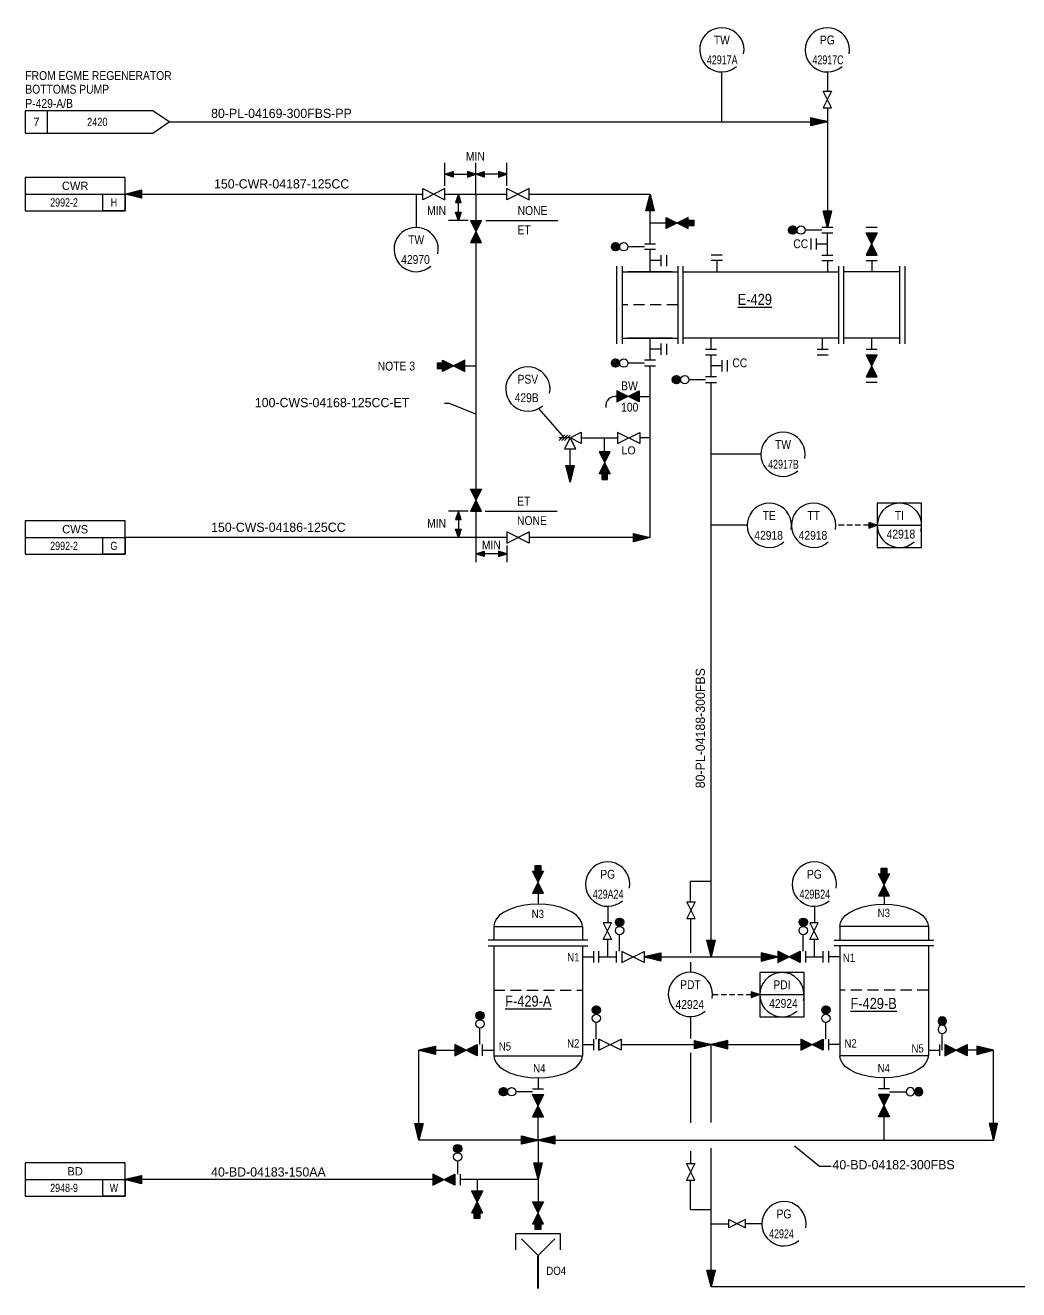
# Model space of a CAD drawing. Extents: x 31 to 826, y 98 to 532.
# Drawn here: x 31.1 to 300.1, y 189.8 to 532.2 of the extents above; entities that cross this region are included whole.
import ezdxf
from ezdxf.enums import TextEntityAlignment as Align

# ---------------------------------------------------------------- set-up
doc = ezdxf.new("R2010")
doc.units = 0
doc.header["$LTSCALE"] = 12
doc.header["$MEASUREMENT"] = 0
doc.linetypes.add('HIDDEN', pattern=[0.375, 0.25, -0.125])
doc.linetypes.add('HIDDEN2', pattern=[0.1875, 0.125, -0.0625])
for name, color, linetype in [('ATEXT', 7, 'Continuous'), ('AUDIT_I_060302102038-24', 7, 'Continuous'), ('CODE', 1, 'Continuous'), ('EL', 3, 'HIDDEN'), ('ELECT', 3, 'HIDDEN2'), ('EQP', 3, 'Continuous'), ('FREE-TEXT', 1, 'Continuous'), ('GRA', 7, 'Continuous'), ('INS', 2, 'Continuous'), ('INSATT', 2, 'Continuous'), ('INSBUB', 2, 'Continuous'), ('INST', 2, 'Continuous'), ('INSTR', 2, 'Continuous'), ('LINENO', 2, 'Continuous'), ('MIN', 6, 'Continuous'), ('MINORP', 6, 'Continuous'), ('PIP', 1, 'Continuous'), ('TEXT', 7, 'Continuous')]:
    doc.layers.add(name, color=color, linetype=linetype)
doc.styles.add('AUDIT_D_060302102038-25', font='Dengl.ttf')
doc.styles.add('INS_TAG', font='Dengl.ttf')
doc.styles.add('LETTER', font='Dengl.ttf')
doc.styles.get("Standard").update_dxf_attribs({"font": 'Dengl.ttf'})
doc.styles.add('style1', font='Dengl.ttf', dxfattribs={"height": 0.09375})
doc.styles.add('VAL_TAG', font='Dengl.ttf')
doc.dimstyles.new('JCO', dxfattribs={"dimtxt": 0.09375, "dimasz": 0.09375, "dimexe": 0.0625, "dimexo": 0.0625, "dimgap": 0.09375, "dimtad": 1, "dimtoh": 1, "dimdec": 4, "dimrnd": 0.0001, "dimzin": 3, "dimdsep": 46, "dimtxsty": 'Standard', "dimcen": -0.125, "dimdle": 0.0625, "dimclrd": 2, "dimclre": 2, "dimclrt": 4, "dimadec": 0, "dimazin": 0, "dimtfac": 1, "dimtdec": 4, "dimtix": 1, "dimtofl": 0, "dimtmove": 0, "dimatfit": 3, "dimfxl": 1, "dimtolj": 1, "dimtzin": 0, "dimarcsym": 0})

# ---------------------------------------------------------------- blocks, each defined once
blk = doc.blocks.new('-IVR1')
at = {"layer": 'ATEXT', "color": 7, "linetype": 'Continuous'}
for p, q in [((0, -0.125), (0, -0.125)), ((0.125, 0), (0.125, 0))]:
    blk.add_line(p, q, dxfattribs=at)
at = {"layer": 'INS', "color": 2, "linetype": 'Continuous'}
for points in [[(0, 0), (0, 0), (-0.063, -0.125), (0.063, -0.125), (0, 0), (0.125, 0.063), (0.125, -0.063), (0, 0)], [(0.031, 0.125), (0.031, 0.125), (-0.031, 0.063)], [(-0.031, 0.031), (-0.031, 0.031), (0.031, 0.094)], [(0.031, 0.063), (0.031, 0.063), (-0.031, 0)], [(0, 0), (0, 0), (0, 0.125)]]:
    blk.add_lwpolyline(points, dxfattribs=at)
blk = doc.blocks.new('VN1')
at = {"layer": 'PIP', "color": 1, "linetype": 'Continuous'}
for points in [[(-0.125, -0.063), (-0.125, -0.063), (0.125, 0.063), (0.125, -0.063), (-0.125, 0.063), (-0.125, -0.063)], [(-0.116, -0.051), (-0.116, 0.053), (-0.106, 0.048), (-0.106, -0.047), (-0.098, -0.043), (-0.098, 0.043), (-0.089, 0.039), (-0.089, -0.039), (-0.081, -0.035), (-0.081, 0.035), (-0.072, 0.032), (-0.071, -0.032), (-0.064, -0.028), (-0.064, 0.028), (-0.056, 0.024), (-0.056, -0.023), (-0.048, -0.019), (-0.048, 0.02), (-0.04, 0.016), (-0.04, -0.016), (-0.033, -0.012), (-0.033, 0.012), (-0.024, 0.008), (-0.024, -0.008), (-0.018, -0.005), (-0.018, 0.006), (-0.012, 0.003), (-0.012, -0.002), (-0.006, 0)], [(0.116, -0.051), (0.116, 0.053), (0.106, 0.048), (0.106, -0.047), (0.098, -0.043), (0.098, 0.043), (0.089, 0.039), (0.089, -0.039), (0.081, -0.035), (0.081, 0.035), (0.072, 0.032), (0.071, -0.032), (0.064, -0.028), (0.064, 0.028), (0.056, 0.024), (0.056, -0.023), (0.048, -0.019), (0.048, 0.02), (0.04, 0.016), (0.04, -0.016), (0.033, -0.012), (0.033, 0.012), (0.024, 0.008), (0.024, -0.008), (0.018, -0.005), (0.018, 0.006), (0.012, 0.003), (0.012, -0.002), (0.006, 0)]]:
    blk.add_lwpolyline(points, dxfattribs=at)
blk = doc.blocks.new('A2')
at = {"layer": 'GRA', "color": 7, "linetype": 'Continuous'}
blk.add_lwpolyline([(0, 0), (-0.188, -0.047), (-0.188, 0.047), (0, 0), (-0.182, 0.04), (-0.182, -0.042), (0, 0), (-0.175, 0.034), (-0.175, -0.034), (0, 0), (-0.169, 0.028), (-0.169, -0.028), (0, 0), (-0.162, 0.022), (-0.162, -0.021), (0, 0), (-0.156, 0.016), (-0.156, -0.015), (0, 0), (-0.15, 0.011), (-0.15, -0.01), (0, 0), (-0.144, 0.006), (-0.144, -0.005), (0, 0), (-0.139, 0)], dxfattribs=at)
blk = doc.blocks.new('F7')
for p, q in [((0.125, 0), (0, 0)), ((0.125, 0.063), (0.125, -0.063))]:
    blk.add_line(p, q)
blk = doc.blocks.new('AA2')
at = {"layer": 'GRA', "color": 7, "linetype": 'Continuous'}
blk.add_lwpolyline([(0, 0), (0.188, 0.047), (0.188, -0.047), (0, 0), (0.175, 0.034), (0.175, -0.034), (0, 0), (0.162, 0.021), (0.162, -0.022), (0, 0), (0.15, 0.01), (0.15, -0.011), (0, 0), (0.139, 0)], dxfattribs=at)
blk = doc.blocks.new('mis007')
blk.add_line((-1.375, -0.125), (-1.375, 0.125))
blk.add_lwpolyline([(-0.1875, -0.125), (0, 0), (-0.1875, 0.125), (-1.625, 0.125), (-1.625, -0.125)], close=True)
at = {"style": 'style1'}
for tag, p in [('#', (-1.5, -0.046875)), ('DWG.NUMBER', (-0.6875, -0.046875))]:
    blk.add_attdef(tag, text='', height=0.09375, dxfattribs=at).set_placement(p, align=Align.CENTER)
blk = doc.blocks.new('mis057')
blk.add_lwpolyline([(0, 0.188), (0, -0.188), (1.125, -0.188), (1.125, 0.188), (0, 0.188), (0, 0), (1.125, 0), (1.125, -0.188), (0.875, -0.188), (0.875, 0)])
at = {"style": 'LETTER'}
blk.add_attdef('1', (0.518, 0.046), '', height=0.0938, dxfattribs=at)
at = {"style": 'LETTER', "width": 0.8}
for tag, p in [('2', (0.031, -0.142)), ('3', (0.956, -0.143))]:
    blk.add_attdef(tag, p, '', height=0.0938, dxfattribs=at)
blk = doc.blocks.new('VALLGA')
for p, q in [((0.125, -0.062), (-0.125, 0.062)), ((-0.125, -0.062), (0.125, 0.062)), ((-0.125, 0.062), (-0.125, -0.062)), ((0.125, 0.062), (0.125, -0.062))]:
    blk.add_line(p, q)
at = {"layer": 'CODE', "style": 'VAL_TAG'}
blk.add_attdef('DISPLAY', text='', height=0.09, dxfattribs=at).set_placement((0, 0.09), align=Align.CENTER)
at = {"layer": 'CODE', "style": 'VAL_TAG', "flags": 1}
for tag, p in [('VALVE_SIZE', (0, -0.31)), ('VALVE_LINE', (0, -0.434)), ('VALVE_SPEC', (0, -0.559)), ('VALVE_FITT', (0, -0.684)), ('VALVE_DWG', (0, -0.809))]:
    blk.add_attdef(tag, text='', height=0.09, dxfattribs=at).set_placement(p, align=Align.CENTER)
at = {"layer": 'TEXT', "style": 'VAL_TAG'}
blk.add_attdef('VALVE_CODE', text='', height=0.09, dxfattribs=at).set_placement((0, -0.186), align=Align.CENTER)
blk = doc.blocks.new('VN1A')
at = {"layer": 'PIP', "color": 1, "linetype": 'Continuous'}
for points in [[(0.065, -0.124), (0.065, -0.124), (-0.06, 0.126), (0.065, 0.126), (-0.06, -0.124), (0.065, -0.124)], [(0.054, 0.117), (-0.051, 0.117), (-0.046, 0.107), (0.049, 0.107), (0.046, 0.099), (-0.041, 0.099), (-0.037, 0.089), (0.042, 0.089), (0.038, 0.081), (-0.033, 0.081), (-0.029, 0.072), (0.034, 0.072), (0.03, 0.064), (-0.025, 0.064), (-0.022, 0.056), (0.026, 0.056), (0.022, 0.049), (-0.018, 0.049), (-0.014, 0.041), (0.018, 0.041), (0.014, 0.034), (-0.01, 0.034), (-0.006, 0.025), (0.01, 0.025), (0.008, 0.019), (-0.003, 0.019), (0, 0.012), (0.005, 0.012), (0.002, 0.007)], [(0.054, -0.115), (-0.051, -0.115), (-0.046, -0.105), (0.049, -0.105), (0.046, -0.097), (-0.041, -0.097), (-0.037, -0.088), (0.042, -0.088), (0.038, -0.08), (-0.033, -0.08), (-0.029, -0.071), (0.034, -0.071), (0.03, -0.063), (-0.025, -0.063), (-0.022, -0.055), (0.026, -0.055), (0.022, -0.047), (-0.018, -0.047), (-0.014, -0.04), (0.018, -0.04), (0.014, -0.032), (-0.01, -0.032), (-0.006, -0.024), (0.01, -0.024), (0.008, -0.017), (-0.003, -0.017), (0, -0.011), (0.005, -0.011), (0.002, -0.005)]]:
    blk.add_lwpolyline(points, dxfattribs=at)
blk = doc.blocks.new('plug')
for p, q in [((0, 0.03125), (0.0625, 0.03125)), ((0, -0.03125), (0, 0.03125)), ((0.0625, 0.03125), (0.0625, -0.03125)), ((0.0625, -0.03125), (0, -0.03125))]:
    blk.add_line(p, q)
at = {"const_width": 0.0625}
blk.add_lwpolyline([(0.03125, -0.03125), (0.03125, 0.03125)], dxfattribs=at)
blk = doc.blocks.new('VG1')
at = {"layer": 'PIP', "color": 1, "linetype": 'Continuous'}
blk.add_lwpolyline([(-0.125, -0.063), (-0.125, -0.063), (-0.125, 0.063), (0.125, -0.063), (0.125, 0.063), (-0.125, -0.063)], dxfattribs=at)
blk = doc.blocks.new('AA3')
at = {"layer": 'GRA', "color": 7, "linetype": 'Continuous'}
blk.add_lwpolyline([(0, 0), (0.094, 0.031), (0.094, -0.031), (0, 0), (0.088, 0.02), (0.088, -0.02), (0, 0), (0.082, 0.012), (0.082, -0.012), (0, 0), (0.076, 0.006), (0.076, -0.006), (0, 0), (0.072, 0)], dxfattribs=at)
blk = doc.blocks.new('D2')
at = {"color": 1, "linetype": 'Continuous'}
for p, q in [((-0.25, 0.063), (-0.25, 0.25)), ((-0.25, 0.25), (0.25, 0.25)), ((0.25, 0.25), (0.25, 0.063))]:
    blk.add_line(p, q, dxfattribs=at)
at = {"layer": 'PIP', "color": 1, "linetype": 'Continuous'}
blk.add_lwpolyline([(-0.188, 0.188), (-0.188, 0.188), (-0.188, 0.188), (0, 0), (0.188, 0.188)], dxfattribs=at)
at = {"layer": 'PIP', "color": 1, "linetype": 'Continuous', "const_width": 0.02}
blk.add_lwpolyline([(0, -0.375), (0, -0.375), (0, 0)], dxfattribs=at)
blk = doc.blocks.new('VALSGA')
for p, q in [((-0.094, 0.044), (-0.094, -0.05)), ((-0.094, -0.05), (0.094, 0.044)), ((0.094, -0.05), (-0.094, 0.044)), ((0.094, 0.044), (0.094, -0.05))]:
    blk.add_line(p, q)
at = {"layer": 'CODE', "style": 'VAL_TAG'}
for tag, p in [('DISPLAY', (0, 0.069)), ('VALVE_CODE', (0, -0.176))]:
    blk.add_attdef(tag, text='', height=0.09, dxfattribs=at).set_placement(p, align=Align.CENTER)
at = {"layer": 'CODE', "style": 'VAL_TAG', "flags": 1}
for tag, p in [('VALVE_SIZE', (0, -0.314)), ('VALVE_LINE', (0, -0.454)), ('VALVE_SPEC', (0, -0.579)), ('VALVE_FITT', (0, -0.704)), ('VALVE_DWG', (0, -0.829))]:
    blk.add_attdef(tag, text='', height=0.09, dxfattribs=at).set_placement(p, align=Align.CENTER)
blk = doc.blocks.new('A3')
at = {"layer": 'GRA', "color": 7, "linetype": 'Continuous'}
blk.add_lwpolyline([(0, 0), (-0.094, 0.031), (-0.094, -0.031), (0, 0), (-0.092, 0.027), (-0.092, -0.027), (0, 0), (-0.09, 0.023), (-0.09, -0.023), (0, 0), (-0.088, 0.02), (-0.088, -0.02), (0, 0), (-0.086, 0.016), (-0.086, -0.016), (0, 0), (-0.084, 0.014), (-0.084, -0.014), (0, 0), (-0.082, 0.012), (-0.082, -0.012), (0, 0), (-0.08, 0.01), (-0.08, -0.01), (0, 0), (-0.078, 0.008), (-0.078, -0.008), (0, 0), (-0.076, 0.006), (-0.076, -0.006), (0, 0), (-0.074, 0.004), (-0.074, -0.004), (0, 0), (-0.072, 0.002), (-0.072, -0.002), (0, 0), (-0.072, 0)], dxfattribs=at)
blk = doc.blocks.new('INS01B')
at = {"layer": 'INSBUB'}
blk.add_arc((0, 0), 0.25, 349.1931, 311.4096, dxfattribs=at)
at = {"layer": 'INSATT', "style": 'INS_TAG', "flags": 1}
blk.add_attdef('INS_HOST', text='', height=0.1, dxfattribs=at).set_placement((0, 0.269), align=Align.CENTER)
at = {"layer": 'INSATT', "style": 'INS_TAG', "width": 0.8649}
blk.add_attdef('INS_SERVICE', text='', height=0.1, dxfattribs=at).set_placement((0, 0.061), align=Align.CENTER)
blk.add_attdef('INS_NUM', (-0.168, -0.163), '', height=0.1, dxfattribs=at)
blk = doc.blocks.new('INS07_new')
blk.add_lwpolyline([(-0.25, 0.25), (-0.25, -0.25), (0.25, -0.25), (0.25, 0.25)], close=True)
blk.add_lwpolyline([(-0.25, 0), (0.25, 0)])
blk.add_arc((0, 0), 0.25, 345.0872, 311.8048)
at = {"style": 'INS_TAG', "flags": 1}
blk.add_attdef('INS_HOST', text='', height=0.1, dxfattribs=at).set_placement((0, 0.269), align=Align.CENTER)
at = {"style": 'INS_TAG', "width": 0.8649}
for tag, p in [('INS_SERVICE', (0, 0.061)), ('INS_NUM', (0, -0.162))]:
    blk.add_attdef(tag, text='', height=0.1, dxfattribs=at).set_placement(p, align=Align.CENTER)
blk = doc.blocks.new('fsm003')
at = {"layer": 'PIP'}
for p, q in [((0, 0.062), (0, -0.062)), ((0.062, -0.062), (0.062, 0.062))]:
    blk.add_line(p, q, dxfattribs=at)
at = {"layer": 'PIP', "const_width": 0.0469}
blk.add_lwpolyline([(0.008, 0.35, 1), (0.055, 0.35, 1)], format="xyb", close=True, dxfattribs=at)
at = {"layer": 'PIP'}
blk.add_lwpolyline([(0.031, 0.062), (0.031, 0.209)], dxfattribs=at)
for centre in [(0.031, 0.35), (0.031, 0.256)]:
    blk.add_circle(centre, 0.0469, dxfattribs=at)

msp = doc.modelspace()

# ---------------------------------------------------------------- linework, layer by layer
at = {"layer": 'EL', "color": 3, "linetype": 'HIDDEN'}
for p, q in [((207.8, 456.46), (192.8, 456.46)), ((157.96, 270.93), (181.96, 270.93)), ((275.65, 270.93), (251.65, 270.93))]:
    msp.add_line(p, q, dxfattribs=at)
at = {"layer": 'ELECT'}
msp.add_line((261.82, 396.78), (250.61, 396.78), dxfattribs=at)
msp.add_lwpolyline([(217.28, 269.7), (229.96, 269.7)], dxfattribs=at)
at = {"layer": 'EQP', "color": 3, "linetype": 'Continuous'}
for p, q in [((261.8, 477.44), (258.8, 477.44)), ((191.3, 445.96), (191.3, 466.96)), ((192.8, 445.96), (192.8, 466.96)), ((207.8, 466.96), (207.8, 445.96)), ((252.8, 445.96), (252.8, 466.96)), ((267.8, 466.96), (267.8, 445.96)), ((269.3, 466.96), (269.3, 445.96)), ((192.8, 465.46), (207.8, 465.46)), ((206.3, 465.46), (194.3, 465.46)), ((267.8, 465.46), (252.8, 465.46)), ((192.8, 447.46), (207.8, 447.46)), ((206.3, 447.46), (194.3, 447.46)), ((267.8, 447.46), (252.8, 447.46)), ((261.8, 435.47), (258.8, 435.47)), ((157.96, 288.18), (181.96, 288.18)), ((157.96, 288.15), (157.96, 284.4)), ((181.96, 288.18), (181.96, 284.43)), ((275.65, 288.18), (251.65, 288.18)), ((251.65, 288.18), (251.65, 284.43)), ((275.65, 288.18), (275.65, 284.43)), ((183.46, 284.43), (156.46, 284.43)), ((250.15, 284.43), (277.15, 284.43)), ((156.46, 282.93), (183.46, 282.93)), ((157.96, 282.93), (157.96, 253.16)), ((181.96, 282.93), (181.96, 253.16)), ((184.96, 281.44), (184.96, 278.43)), ((186.46, 278.43), (186.46, 281.44)), ((247.15, 278.43), (247.15, 281.44)), ((248.65, 281.44), (248.65, 278.43)), ((277.15, 282.93), (250.15, 282.93)), ((251.65, 282.93), (251.65, 253.16)), ((275.65, 282.93), (275.65, 253.16)), ((181.96, 279.93), (184.96, 279.93)), ((251.65, 279.93), (248.65, 279.93)), ((184.96, 257.67), (184.96, 254.66)), ((186.46, 254.66), (186.46, 257.67)), ((247.15, 254.66), (247.15, 257.67)), ((248.65, 257.67), (248.65, 254.66)), ((181.96, 256.16), (184.96, 256.16)), ((251.65, 256.16), (248.65, 256.16)), ((275.65, 254.66), (278.65, 254.66)), ((278.65, 256.16), (278.65, 253.16)), ((157.96, 253.16), (181.96, 253.16)), ((275.65, 253.16), (251.65, 253.16))]:
    msp.add_line(p, q, dxfattribs=at)
at = {"layer": 'EQP'}
for p, q in [((243.8, 474.46), (243.8, 471.46)), ((204.8, 466.96), (204.8, 469.96)), ((219.86, 469.95), (216.86, 469.95)), ((246.8, 469.96), (249.8, 469.96)), ((204.8, 442.96), (204.8, 445.96)), ((215.3, 442.96), (218.3, 442.96)), ((245.52, 442.96), (248.52, 442.96)), ((221.3, 438.46), (221.3, 441.46)), ((154.96, 253.16), (154.96, 256.17)), ((154.96, 254.66), (157.96, 254.66)), ((169.96, 247.16), (169.96, 244.16)), ((263.65, 247.16), (263.65, 244.16)), ((168.46, 244.16), (171.46, 244.16)), ((265.15, 244.16), (262.14, 244.16))]:
    msp.add_line(p, q, dxfattribs=at)
at = {"layer": 'EQP', "color": 3, "linetype": 'Continuous'}
for points in [[(181.96, 288.18), (181.78, 289.23), (181.23, 290.24), (180.35, 291.18), (179.15, 292.04), (177.67, 292.78), (175.96, 293.38), (174.06, 293.82), (172.04, 294.09), (169.96, 294.18), (167.87, 294.09), (165.85, 293.82), (163.96, 293.38), (162.24, 292.78), (160.77, 292.04), (159.57, 291.18), (158.68, 290.24), (158.14, 289.23), (157.96, 288.18), (157.96, 288.18), (157.96, 288.18)], [(251.65, 288.18), (251.83, 289.23), (252.37, 290.24), (253.25, 291.18), (254.45, 292.04), (255.93, 292.78), (257.65, 293.38), (259.54, 293.82), (261.56, 294.09), (263.65, 294.18), (265.73, 294.09), (267.75, 293.82), (269.65, 293.38), (271.36, 292.78), (272.84, 292.04), (274.04, 291.18), (274.92, 290.24), (275.46, 289.23), (275.65, 288.18), (275.65, 288.18), (275.65, 288.18)], [(157.96, 253.16), (158.14, 252.12), (158.68, 251.11), (159.57, 250.16), (160.77, 249.31), (162.24, 248.57), (163.96, 247.97), (165.85, 247.52), (167.87, 247.25), (169.96, 247.16), (172.04, 247.25), (174.06, 247.52), (175.96, 247.97), (177.67, 248.57), (179.15, 249.31), (180.35, 250.16), (181.23, 251.11), (181.78, 252.12), (181.96, 253.16), (181.96, 253.16), (181.96, 253.16)], [(275.65, 253.16), (275.46, 252.12), (274.92, 251.11), (274.04, 250.16), (272.84, 249.31), (271.36, 248.57), (269.65, 247.97), (267.75, 247.52), (265.73, 247.25), (263.65, 247.16), (261.56, 247.25), (259.54, 247.52), (257.65, 247.97), (255.93, 248.57), (254.45, 249.31), (253.25, 250.16), (252.37, 251.11), (251.83, 252.12), (251.65, 253.16), (251.65, 253.16), (251.65, 253.16)]]:
    msp.add_lwpolyline(points, dxfattribs=at)
at = {"layer": 'FREE-TEXT', "color": 3, "linetype": 'Continuous'}
for p, q in [((209.3, 445.96), (209.3, 466.96)), ((251.3, 466.96), (251.3, 445.96)), ((209.3, 465.46), (251.3, 465.46)), ((251.3, 447.46), (209.3, 447.46))]:
    msp.add_line(p, q, dxfattribs=at)
at = {"layer": 'INS', "color": 2, "linetype": 'Continuous'}
for p, q in [((136.96, 486.46), (136.96, 477.46)), ((177.15, 420.46), (170.15, 428.45)), ((230.3, 416.02), (216.8, 416.02)), ((226.57, 396.78), (216.8, 396.78))]:
    msp.add_line(p, q, dxfattribs=at)
at = {"layer": 'INST'}
for p, q in [((211.23, 290.38), (211.23, 281)), ((211.23, 278.51), (211.23, 275.75)), ((211.23, 263.66), (211.23, 257.86)), ((211.23, 253.91), (211.23, 234.98)), ((211.23, 227.34), (211.23, 223.97))]:
    msp.add_line(p, q, dxfattribs=at)
at = {"layer": 'INSTR'}
msp.add_line((248.3, 519.53), (248.3, 514.33), dxfattribs=at)
for points in [[(219.73, 506.06), (219.73, 519.53)], [(188.82, 293.63), (188.82, 289.17)], [(244.79, 293.63), (244.79, 289.17)], [(230.57, 207.66), (226.12, 207.66)]]:
    msp.add_lwpolyline(points, dxfattribs=at)
at = {"layer": 'MIN', "color": 6, "linetype": 'Continuous'}
for p, q in [((248.3, 509.83), (248.3, 477.46)), ((70.12, 506), (248.3, 506.07)), ((58.12, 486.46), (138.73, 486.46)), ((144.73, 486.46), (161.52, 486.46)), ((153.12, 486.46), (153.12, 479.32)), ((167.52, 486.46), (200.3, 486.46)), ((200.3, 472.96), (200.3, 486.46)), ((248.3, 469.96), (248.3, 475.96)), ((153.12, 473.32), (153.12, 406.61)), ((200.3, 465.42), (200.3, 471.46)), ((200.3, 441.46), (200.3, 447.46)), ((216.8, 436.96), (216.8, 442.96)), ((150.12, 439.96), (153.12, 439.96)), ((200.3, 393.47), (200.3, 439.96)), ((216.8, 279.93), (216.8, 435.46)), ((197.3, 431.69), (200.3, 431.69)), ((181.65, 420.46), (191.48, 420.46)), ((187.98, 416.71), (187.98, 420.46)), ((200.3, 420.46), (197.48, 420.46)), ((178.65, 411.46), (178.65, 417.46)), ((153.12, 400.61), (153.12, 393.47)), ((161.52, 393.47), (58.12, 393.47)), ((200.3, 393.47), (167.52, 393.47)), ((169.96, 297.18), (169.96, 294.18)), ((263.65, 296.43), (263.65, 294.18)), ((137.71, 230.34), (137.71, 254.66)), ((137.71, 254.66), (147.46, 254.66)), ((293.25, 254.66), (286.15, 254.66)), ((293.25, 230.34), (293.25, 254.66)), ((169.96, 230.34), (169.96, 236.66)), ((263.65, 230.34), (263.65, 236.66)), ((169.96, 230.34), (137.71, 230.34)), ((169.96, 230.34), (169.96, 212.87)), ((169.96, 230.34), (293.25, 230.34)), ((141.46, 219.62), (58.12, 219.62)), ((169.96, 219.62), (148.96, 219.62)), ((153.46, 219.62), (153.46, 216.62))]:
    msp.add_line(p, q, dxfattribs=at)
at = {"layer": 'MIN'}
for p, q in [((200.3, 478.65), (204.61, 478.65)), ((216.8, 300.3), (211.24, 300.3)), ((186.46, 279.93), (191.19, 279.93)), ((198.69, 279.93), (234.92, 279.93)), ((242.42, 279.93), (247.15, 279.93)), ((192.46, 256.16), (241.15, 256.16)), ((216.8, 235.12), (216.8, 256.16)), ((216.8, 190.59), (216.8, 228.16)), ((211.23, 211.51), (216.8, 211.51)), ((311.68, 190.59), (216.8, 190.59))]:
    msp.add_line(p, q, dxfattribs=at)
at = {"layer": 'MIN', "color": 6, "linetype": 'Continuous'}
msp.add_lwpolyline([(191.3, 431.69, 0.5), (188.3, 428.69, 0.5)], format="xyb", dxfattribs=at)
at = {"layer": 'MINORP'}
msp.add_line((211.24, 294.86), (211.24, 300.3), dxfattribs=at)
for points in [[(188.82, 279.93), (188.82, 284.67)], [(244.79, 279.93), (244.79, 284.67)], [(211.23, 211.51), (211.23, 219.47)], [(216.88, 207.66), (221.62, 207.66)]]:
    msp.add_lwpolyline(points, dxfattribs=at)
at = {"layer": 'PIP'}
for p, q in [((237.8, 476.71), (238.93, 477.83)), ((238.93, 475.58), (237.8, 476.71)), ((238.18, 476.71), (238.93, 477.46)), ((238.93, 475.96), (238.18, 476.71)), ((238.55, 476.71), (238.93, 477.08)), ((238.93, 476.33), (238.55, 476.71)), ((238.93, 477.83), (240.05, 476.71)), ((238.93, 477.46), (239.68, 476.71)), ((238.93, 477.08), (239.3, 476.71)), ((240.05, 476.71), (238.93, 475.58)), ((239.68, 476.71), (238.93, 475.96)), ((239.3, 476.71), (238.93, 476.33)), ((238.93, 475.96), (238.93, 476.33)), ((238.93, 475.58), (238.93, 475.96)), ((190.93, 473.33), (189.8, 472.21)), ((190.93, 472.96), (190.18, 472.21)), ((190.93, 472.58), (190.55, 472.21)), ((192.05, 472.21), (190.93, 473.33)), ((190.93, 473.33), (190.93, 472.96)), ((191.68, 472.21), (190.93, 472.96)), ((190.93, 472.96), (190.93, 472.58)), ((191.3, 472.21), (190.93, 472.58)), ((189.8, 472.21), (190.93, 471.08)), ((190.18, 472.21), (190.93, 471.46)), ((190.55, 472.21), (190.93, 471.83)), ((190.93, 471.08), (192.05, 472.21)), ((190.93, 471.46), (191.68, 472.21)), ((190.93, 471.83), (191.3, 472.21)), ((189.8, 440.71), (190.93, 441.83)), ((190.93, 441.83), (192.05, 440.71)), ((190.93, 439.58), (189.8, 440.71)), ((190.18, 440.71), (190.93, 441.46)), ((190.93, 439.96), (190.18, 440.71)), ((190.55, 440.71), (190.93, 441.08)), ((190.93, 440.33), (190.55, 440.71)), ((190.93, 441.46), (191.68, 440.71)), ((190.93, 441.08), (191.3, 440.71)), ((192.05, 440.71), (190.93, 439.58)), ((191.68, 440.71), (190.93, 439.96)), ((191.3, 440.71), (190.93, 440.33)), ((190.93, 439.96), (190.93, 440.33)), ((190.93, 439.58), (190.93, 439.96)), ((206.3, 436.21), (207.43, 437.33)), ((207.43, 435.08), (206.3, 436.21)), ((206.68, 436.21), (207.43, 436.96)), ((207.43, 435.46), (206.68, 436.21)), ((207.05, 436.21), (207.43, 436.58)), ((207.43, 435.83), (207.05, 436.21)), ((207.43, 437.33), (208.55, 436.21)), ((207.43, 436.96), (208.18, 436.21)), ((207.43, 436.58), (207.8, 436.21)), ((208.55, 436.21), (207.43, 435.08)), ((208.18, 436.21), (207.43, 435.46)), ((207.8, 436.21), (207.43, 435.83)), ((207.43, 435.46), (207.43, 435.83)), ((207.43, 435.08), (207.43, 435.46)), ((190.9, 289.31), (192.03, 290.44)), ((192.03, 288.19), (190.9, 289.31)), ((190.9, 289.31), (193.15, 289.31)), ((191.28, 289.31), (192.03, 290.06)), ((192.03, 288.56), (191.28, 289.31)), ((191.65, 289.31), (192.03, 289.69)), ((192.03, 288.94), (191.65, 289.31)), ((192.03, 288.19), (192.03, 290.44)), ((192.03, 290.44), (193.15, 289.31)), ((192.03, 290.06), (192.78, 289.31)), ((192.03, 289.69), (192.4, 289.31)), ((193.15, 289.31), (192.03, 288.19)), ((192.78, 289.31), (192.03, 288.56)), ((192.4, 289.31), (192.03, 288.94)), ((240.63, 289.31), (241.76, 290.44)), ((241.76, 288.19), (240.63, 289.31)), ((240.63, 289.31), (242.88, 289.31)), ((241.01, 289.31), (241.76, 290.06)), ((241.76, 288.56), (241.01, 289.31)), ((241.38, 289.31), (241.76, 289.69)), ((241.76, 288.94), (241.38, 289.31)), ((241.76, 290.44), (242.88, 289.31)), ((241.76, 288.19), (241.76, 290.44)), ((241.76, 290.06), (242.51, 289.31)), ((241.76, 289.69), (242.13, 289.31)), ((242.88, 289.31), (241.76, 288.19)), ((242.51, 289.31), (241.76, 288.56)), ((242.13, 289.31), (241.76, 288.94)), ((192.03, 281.44), (192.03, 285.94)), ((241.76, 281.44), (241.76, 285.94)), ((191.19, 278.43), (191.19, 281.44)), ((192.69, 281.44), (192.69, 278.43)), ((240.92, 278.43), (240.92, 281.44)), ((242.42, 281.44), (242.42, 278.43)), ((153.11, 264.04), (154.24, 265.17)), ((154.24, 262.92), (153.11, 264.04)), ((153.11, 264.04), (153.49, 264.04)), ((153.49, 264.04), (154.24, 264.79)), ((154.24, 263.29), (153.49, 264.04)), ((153.49, 264.04), (153.86, 264.04)), ((153.86, 264.04), (154.24, 264.42)), ((154.24, 263.67), (153.86, 264.04)), ((154.24, 265.17), (155.36, 264.04)), ((154.24, 262.92), (154.24, 265.17)), ((154.24, 264.79), (154.99, 264.04)), ((154.24, 264.42), (154.61, 264.04)), ((155.36, 264.04), (154.24, 262.92)), ((154.99, 264.04), (154.24, 263.29)), ((154.61, 264.04), (154.24, 263.67)), ((184.61, 265.54), (185.74, 266.67)), ((185.74, 264.42), (184.61, 265.54)), ((184.61, 265.54), (184.99, 265.54)), ((184.99, 265.54), (185.74, 266.29)), ((185.74, 264.79), (184.99, 265.54)), ((184.99, 265.54), (185.36, 265.54)), ((185.36, 265.54), (185.74, 265.92)), ((185.74, 265.17), (185.36, 265.54)), ((185.74, 266.67), (186.86, 265.54)), ((185.74, 264.42), (185.74, 266.67)), ((185.74, 266.29), (186.49, 265.54)), ((185.74, 265.92), (186.11, 265.54)), ((186.86, 265.54), (185.74, 264.42)), ((186.49, 265.54), (185.74, 264.79)), ((186.11, 265.54), (185.74, 265.17)), ((246.77, 265.54), (247.9, 266.67)), ((247.9, 264.42), (246.77, 265.54)), ((247.15, 265.54), (247.9, 266.29)), ((247.9, 264.79), (247.15, 265.54)), ((247.52, 265.54), (247.9, 265.92)), ((247.9, 265.17), (247.52, 265.54)), ((247.9, 266.67), (249.02, 265.54)), ((247.9, 264.42), (247.9, 266.67)), ((247.9, 266.29), (248.65, 265.54)), ((247.9, 265.92), (248.27, 265.54)), ((249.02, 265.54), (247.9, 264.42)), ((248.65, 265.54), (247.9, 264.79)), ((248.27, 265.54), (247.9, 265.17)), ((279.4, 263.67), (278.27, 262.54)), ((280.52, 262.54), (279.4, 263.67)), ((279.4, 261.42), (279.4, 263.67)), ((154.24, 256.17), (154.24, 260.67)), ((185.74, 257.67), (185.74, 262.17)), ((247.9, 257.67), (247.9, 262.17)), ((278.27, 262.54), (279.4, 261.42)), ((279.4, 263.29), (278.65, 262.54)), ((278.65, 262.54), (279.4, 261.79)), ((279.4, 262.92), (279.02, 262.54)), ((279.02, 262.54), (279.4, 262.17)), ((280.15, 262.54), (279.4, 263.29)), ((279.77, 262.54), (279.4, 262.92)), ((279.4, 261.42), (280.52, 262.54)), ((279.4, 261.79), (280.15, 262.54)), ((279.4, 262.17), (279.77, 262.54)), ((279.4, 254.67), (279.4, 259.17)), ((160.58, 244.54), (159.46, 243.41)), ((159.46, 243.41), (160.58, 242.29)), ((161.71, 243.41), (159.46, 243.41)), ((160.58, 244.16), (159.83, 243.41)), ((159.83, 243.41), (160.58, 242.66)), ((160.58, 243.79), (160.21, 243.41)), ((160.21, 243.41), (160.58, 243.04)), ((161.71, 243.41), (160.58, 244.54)), ((160.58, 244.54), (160.58, 244.16)), ((161.33, 243.41), (160.58, 244.16)), ((160.58, 244.16), (160.58, 243.79)), ((160.96, 243.41), (160.58, 243.79)), ((160.58, 242.29), (161.71, 243.41)), ((160.58, 242.66), (161.33, 243.41)), ((160.58, 243.04), (160.96, 243.41)), ((168.46, 243.41), (163.96, 243.41)), ((265.15, 243.41), (269.65, 243.41)), ((271.9, 243.41), (273.02, 244.54)), ((273.02, 242.29), (271.9, 243.41)), ((271.9, 243.41), (274.15, 243.41)), ((272.27, 243.41), (273.02, 244.16)), ((273.02, 242.66), (272.27, 243.41)), ((272.65, 243.41), (273.02, 243.79)), ((273.02, 243.04), (272.65, 243.41)), ((273.02, 244.54), (274.15, 243.41)), ((273.02, 244.54), (273.02, 244.16)), ((273.02, 244.16), (273.77, 243.41)), ((273.02, 244.16), (273.02, 243.79)), ((273.02, 243.79), (273.4, 243.41)), ((274.15, 243.41), (273.02, 242.29)), ((273.77, 243.41), (273.02, 242.66)), ((273.4, 243.41), (273.02, 243.04))]:
    msp.add_line(p, q, dxfattribs=at)
for points in [[(240.05, 476.71), (237.8, 476.71)], [(246.8, 476.71), (242.3, 476.71)], [(249.81, 477.46), (246.8, 477.46)], [(246.8, 475.96), (249.81, 475.96)], [(198.8, 472.96), (201.81, 472.96)], [(192.05, 472.21), (189.8, 472.21)], [(198.8, 472.21), (194.3, 472.21)], [(201.81, 471.46), (198.8, 471.46)], [(192.05, 440.71), (189.8, 440.71)], [(198.8, 440.71), (194.3, 440.71)], [(201.81, 441.46), (198.8, 441.46)], [(198.8, 439.96), (201.81, 439.96)], [(208.55, 436.21), (206.3, 436.21)], [(215.3, 436.21), (210.8, 436.21)], [(218.31, 436.96), (215.3, 436.96)], [(215.3, 435.46), (218.31, 435.46)]]:
    msp.add_lwpolyline(points, dxfattribs=at)
for centre in [(238.93, 476.71), (241.18, 476.71), (190.93, 472.21), (193.18, 472.21), (190.93, 440.71), (193.18, 440.71), (207.43, 436.21), (209.68, 436.21)]:
    msp.add_circle(centre, 1.12, dxfattribs=at)
for centre, start_param, end_param in [((192.03, 289.31), 2.356194490192328, 8.639379797371914), ((192.03, 287.06), 2.356194490192328, 8.639379797371914), ((241.76, 289.31), 2.356194490192328, 8.639379797371914), ((241.76, 287.06), 2.356194490192328, 8.639379797371914), ((154.24, 264.04), 2.356194490192325, 8.63937979737191), ((185.74, 265.54), 2.356194490192325, 8.63937979737191), ((185.74, 263.29), 2.356194490192325, 8.63937979737191), ((247.9, 265.54), 2.356194490192325, 8.63937979737191), ((247.9, 263.29), 2.356194490192325, 8.63937979737191), ((154.24, 261.79), 2.356194490192325, 8.63937979737191), ((270.77, 243.41), 0.785398, 7.068583), ((273.02, 243.41), 0.785398, 7.068583)]:
    msp.add_ellipse(centre, major_axis=(-0.795, -0.795), ratio=1, start_param=start_param, end_param=end_param, dxfattribs=at)
at = {"layer": 'PIP', "extrusion": (0, 0, -1)}
for centre, start_param, end_param in [((279.4, 262.54), 2.356194490192325, 8.63937979737191), ((279.4, 260.29), 2.356194490192325, 8.63937979737191), ((160.58, 243.41), 0.785398, 7.068583), ((162.83, 243.41), 0.785398, 7.068583)]:
    msp.add_ellipse(centre, major_axis=(0.795, -0.795), ratio=1, start_param=start_param, end_param=end_param, dxfattribs=at)
at = {"layer": 'TEXT'}
for p, q in [((144.73, 488.67), (144.73, 494.96)), ((153.12, 486.46), (153.12, 494.96)), ((161.52, 488.67), (161.52, 494.96)), ((144.73, 491.82), (153.12, 491.82)), ((161.52, 491.82), (153.12, 491.82)), ((148.38, 479.32), (148.38, 486.46)), ((151.03, 479.32), (145.72, 479.32)), ((151.03, 400.61), (145.72, 400.61)), ((148.38, 400.61), (148.38, 393.47)), ((153.12, 393.47), (153.12, 386.81)), ((161.52, 391.33), (161.52, 386.81)), ((161.52, 389.07), (153.12, 389.07))]:
    msp.add_line(p, q, dxfattribs=at)
at = {"layer": 'TEXT', "linetype": 'Continuous'}
for p, q in [((155.78, 479.32), (175.28, 479.32)), ((155.63, 400.61), (175.13, 400.61))]:
    msp.add_line(p, q, dxfattribs=at)

# ---------------------------------------------------------------- block references
at = {"color": 7, "linetype": 'Continuous'}
ref = msp.add_blockref('mis007', (70.12, 506), dxfattribs=dict(at, xscale=24, yscale=24, zscale=24))
ref.add_attrib('#', '7', dxfattribs={"height": 2.25, "style": 'style1'}).set_placement((34.12, 504.87), align=Align.CENTER)
ref.add_attrib('DWG.NUMBER', '2420', dxfattribs={"height": 2.25, "style": 'style1', "width": 0.825}).set_placement((50.62, 506), align=Align.MIDDLE_CENTER)
at = {"color": 7, "linetype": 'Continuous', "zscale": 24}
for name, p, xscale, yscale in [('A2', (248.3, 506.08), 23.9998928832, 23.9998928832), ('AA2', (58.12, 486.46), 23.9998928832, 23.9998928832), ('VG1', (141.73, 486.46), 23.9998928832, 23.9998928832), ('VG1', (164.52, 486.46), -23.9998928832, 23.9998928832), ('VN1', (194.3, 431.69), 23.9998928832, 23.9998928832), ('VN1A', (188.04, 413.69), -23.9998928832, 23.9998928832), ('VN1A', (153.07, 403.63), 23.9998928832, -23.9998928832), ('AA2', (200.3, 393.47), -23.9998928832, -23.9998928832), ('A2', (198.69, 279.93), -23.9998928832, -23.9998928832), ('A2', (234.92, 279.93), 23.9998928832, -23.9998928832), ('VN1', (237.92, 279.93), -23.9998928832, 23.9998928832), ('A3', (229.96, 269.7), 23.9998928832, 23.9998928832), ('A2', (216.8, 256.16), 23.9998928832, 23.9998928832), ('A2', (216.8, 256.16), -23.9998928832, 23.9998928832), ('VN1', (244.15, 256.16), -23.9998928832, 23.9998928832), ('A2', (137.71, 254.66), -23.9998928832, -23.9998928832), ('VN1', (150.46, 254.66), 23.9998928832, 23.9998928832), ('VN1', (283.15, 254.66), -23.9998928832, 23.9998928832), ('A2', (293.25, 254.66), 23.9998928832, -23.9998928832), ('A2', (169.96, 230.34), 23.9998928832, 23.9998928832), ('A2', (58.12, 219.62), -23.9998928832, -23.9998928832), ('VN1', (144.46, 219.62), 23.9998928832, 23.9998928832), ('D2', (169.96, 199.05), 23.9998928832, 23.9998928832)]:
    msp.add_blockref(name, p, dxfattribs=dict(at, xscale=xscale, yscale=yscale))
for name, p, xscale, yscale, rotation in [('AA2', (200.3, 486.46), -23.9998928832, -23.9998928832, 89.99999713521694), ('VN1A', (153.07, 476.3), -23.9998928832, -23.9998928832, 180), ('VN1A', (207.59, 478.59), -23.9998928832, 23.9998928832, 269.91540723391), ('A2', (248.3, 477.46), -23.9998928832, -23.9998928832, 89.99999713521694), ('VN1', (260.3, 472.96), 23.9998928832, 23.9998928832, 89.99999713521694), ('VN1', (260.3, 439.96), -23.9998928832, 23.9998928832, 90.00000286478306), ('VN1A', (147.1, 439.91), -23.9998928832, 23.9998928832, 269.91540723391), ('-IVR1', (178.65, 420.46), -23.9998928832, 23.9998928832, 89.99999713521694), ('AA2', (178.65, 408.46), 23.9998928832, 23.9998928832, 89.99999713521694), ('VG1', (164.52, 393.47), 23.9998928832, 23.9998928832, 180), ('VN1', (169.96, 300.18), 23.99989288320004, 23.99989288320004, 89.99999713521694), ('VN1', (263.65, 299.43), 23.99989288320003, 23.99989288320003, 89.99999713521694), ('A2', (216.8, 279.93), -23.99989288320005, -23.99989288320005, 89.99999713521694), ('VN1', (169.96, 239.66), 23.99989288320004, 23.99989288320004, 89.99999713521694), ('VN1', (263.65, 239.66), -23.99989288320004, 23.9998928832, 270.0000028647831), ('A2', (137.71, 230.34), -23.99989288320004, -23.99989288320004, 89.99999713521694), ('A2', (293.25, 230.34), 23.99989288320004, -23.99989288320002, 270.0000028647831), ('A2', (169.96, 230.34), 23.9998928832, 23.9998928832, 180), ('A2', (169.96, 219.62), -23.99989288320003, -23.99989288320003, 89.99999713521694), ('VN1', (153.46, 213.62), 23.99989288320003, 23.99989288320003, 89.99999713521694), ('VN1', (169.96, 210.62), 23.99989288320003, 23.99989288320003, 89.99999713521694), ('A2', (216.8, 190.59), -23.99989288320005, -23.99989288320005, 89.99999713521694)]:
    msp.add_blockref(name, p, dxfattribs=dict(at, xscale=xscale, yscale=yscale, rotation=rotation))
at = {"xscale": 24, "yscale": 24, "zscale": 24, "rotation": 90}
for p in [(169.96, 303.18), (263.63, 302.43)]:
    msp.add_blockref('plug', p, dxfattribs=at)
at = {"layer": 'AUDIT_I_060302102038-24', "xscale": 24, "yscale": 24, "zscale": 24, "rotation": 270}
for p in [(153.46, 210.62), (169.96, 207.62)]:
    msp.add_blockref('plug', p, dxfattribs=at)
at = {"layer": 'EQP', "zscale": 24}
for p, xscale, yscale in [((248.3, 472.96), -23.9998928832, 23.9998928832), ((200.3, 468.46), 23.9998928832, -23.9998928832), ((200.3, 444.46), 23.9998928832, -23.9998928832), ((216.8, 439.96), 23.9998928832, -23.9998928832)]:
    msp.add_blockref('F7', p, dxfattribs=dict(at, xscale=xscale, yscale=yscale))
for p, xscale, yscale, rotation in [((218.36, 465.45), 23.9998928832, -23.9998928832, 90), ((248.3, 465.46), 23.9998928832, 23.9998928832, 89.99999713521694), ((260.3, 465.46), 23.9998928832, 23.9998928832, 89.99999713521694), ((216.8, 447.46), -23.9998928832, 23.9998928832, 89.99999713521694), ((247.02, 447.46), -23.9998928832, 23.9998928832, 90), ((260.3, 447.46), -23.99989288320001, 23.99989288320001, 90.00000286478306)]:
    msp.add_blockref('F7', p, dxfattribs=dict(at, xscale=xscale, yscale=yscale, rotation=rotation))
at = {"layer": 'INS'}
ref = msp.add_blockref('INS01B', (219.73, 525.53), dxfattribs=dict(at, xscale=24, yscale=24, zscale=24))
ref.add_attrib('INS_SERVICE', 'TW', dxfattribs={"layer": 'INSATT', "height": 2.4, "style": 'INS_TAG', "width": 0.8649}).set_placement((219.73, 527), align=Align.CENTER)
ref.add_attrib('INS_NUM', '42917A', (215.69, 521.63), dxfattribs={"layer": 'INSATT', "height": 2.4, "width": 0.75})
ref = msp.add_blockref('INS01B', (248.3, 525.53), dxfattribs=dict(at, xscale=24, yscale=24, zscale=24))
ref.add_attrib('INS_SERVICE', 'PG', dxfattribs={"layer": 'INSATT', "height": 2.4, "style": 'INS_TAG', "width": 0.8649}).set_placement((248.3, 527), align=Align.CENTER)
ref.add_attrib('INS_NUM', '42917C', (244.27, 521.63), dxfattribs={"layer": 'INSATT', "height": 2.4, "width": 0.75})
ref = msp.add_blockref('INS01B', (136.96, 471.46), dxfattribs=dict(at, xscale=24, yscale=24, zscale=24))
ref.add_attrib('INS_SERVICE', 'TW', dxfattribs={"layer": 'INSATT', "height": 2.4, "style": 'INS_TAG', "width": 0.8649}).set_placement((136.96, 472.92), align=Align.CENTER)
ref.add_attrib('INS_NUM', '42970', (132.92, 467.55), dxfattribs={"layer": 'INSATT', "height": 2.4, "width": 0.8649})
ref = msp.add_blockref('INS01B', (167.2, 433.67), dxfattribs=dict(at, xscale=24, yscale=24, zscale=24))
ref.add_attrib('INS_SERVICE', 'PSV', dxfattribs={"layer": 'INSATT', "height": 2.4, "style": 'INS_TAG', "width": 0.8649}).set_placement((167.2, 435.14), align=Align.CENTER)
ref.add_attrib('INS_NUM', '429B', (163.65, 430.13), dxfattribs={"layer": 'INSATT', "height": 2.4, "style": 'INS_TAG', "width": 0.8649})
ref = msp.add_blockref('INS01B', (236.3, 416.02), dxfattribs=dict(at, xscale=24, yscale=24, zscale=24))
ref.add_attrib('INS_SERVICE', 'TW', dxfattribs={"layer": 'INSATT', "height": 2.4, "style": 'INS_TAG', "width": 0.8649}).set_placement((236.3, 417.48), align=Align.CENTER)
ref.add_attrib('INS_NUM', '42917B', (232.27, 412.11), dxfattribs={"layer": 'INSATT', "height": 2.4, "width": 0.75})
at = {"layer": 'INS', "xscale": 24, "yscale": 24, "zscale": 24}
for p, values in [((232.57, 396.78), {'INS_SERVICE': 'TE', 'INS_NUM': '42918'}), ((244.57, 396.78), {'INS_SERVICE': 'TT', 'INS_NUM': '42918'}), ((211.23, 269.75), {'INS_SERVICE': 'PDT', 'INS_NUM': '42924'})]:
    msp.add_blockref('INS01B', p, dxfattribs=at).add_auto_attribs(values)
at = {"layer": 'INS'}
ref = msp.add_blockref('INS07_new', (267.82, 396.78), dxfattribs=dict(at, xscale=24, yscale=24, zscale=24))
ref.add_attrib('INS_SERVICE', 'TI', dxfattribs={"layer": 'INSATT', "height": 2.4, "style": 'INS_TAG', "width": 0.8649}).set_placement((267.82, 398.25), align=Align.CENTER)
ref.add_attrib('INS_NUM', '42918', dxfattribs={"layer": 'INSATT', "height": 2.4, "style": 'INS_TAG', "width": 0.8649}).set_placement((268.23, 393.21), align=Align.CENTER)
ref = msp.add_blockref('INS01B', (188.82, 299.63), dxfattribs=dict(at, xscale=24, yscale=24, zscale=24))
ref.add_attrib('INS_SERVICE', 'PG', dxfattribs={"layer": 'INSATT', "height": 2.4, "style": 'INS_TAG', "width": 0.8649}).set_placement((188.82, 301.09), align=Align.CENTER)
ref.add_attrib('INS_NUM', '429A24', (184.79, 295.72), dxfattribs={"layer": 'INSATT', "height": 2.4, "width": 0.75})
ref = msp.add_blockref('INS01B', (244.79, 299.63), dxfattribs=dict(at, xscale=24, yscale=24, zscale=24))
ref.add_attrib('INS_SERVICE', 'PG', dxfattribs={"layer": 'INSATT', "height": 2.4, "style": 'INS_TAG', "width": 0.8649}).set_placement((244.79, 301.09), align=Align.CENTER)
ref.add_attrib('INS_NUM', '429B24', (240.75, 295.72), dxfattribs={"layer": 'INSATT', "height": 2.4, "width": 0.75})
ref = msp.add_blockref('INS07_new', (236, 269.7), dxfattribs=dict(at, xscale=24, yscale=24, zscale=24))
ref.add_attrib('INS_SERVICE', 'PDI', dxfattribs={"layer": 'INSATT', "height": 2.4, "style": 'INS_TAG', "width": 0.8649}).set_placement((236, 271.17), align=Align.CENTER)
ref.add_attrib('INS_NUM', '42924', dxfattribs={"layer": 'INSATT', "height": 2.4, "style": 'INS_TAG', "width": 0.8649}).set_placement((236.42, 266.13), align=Align.CENTER)
ref = msp.add_blockref('INS01B', (236.57, 207.66), dxfattribs=dict(at, xscale=24, yscale=24, zscale=24))
ref.add_attrib('INS_SERVICE', 'PG', dxfattribs={"layer": 'INSATT', "height": 2.4, "style": 'INS_TAG', "width": 0.8649}).set_placement((236.57, 209.12), align=Align.CENTER)
ref.add_attrib('INS_NUM', '42924', (232.53, 203.75), dxfattribs={"layer": 'INSATT', "height": 2.4, "width": 0.75})
at = {"layer": 'PIP', "xscale": 24, "yscale": 24, "zscale": 24}
for p, rotation in [((248.23, 512.08), 90), ((211.28, 292.62), 90), ((188.82, 286.92), 270.0002104591497), ((244.79, 286.92), 270.0002104591497), ((211.23, 221.72), 90.00021045914967), ((223.87, 207.66), 180.0002104591497)]:
    msp.add_blockref('VALSGA', p, dxfattribs=dict(at, rotation=rotation))
at = {"layer": 'PIP'}
ref = msp.add_blockref('VALLGA', (194.48, 420.46), dxfattribs=dict(at, xscale=24, yscale=24, zscale=24))
ref.add_attrib('VALVE_CODE', 'LO', dxfattribs={"layer": 'TEXT', "height": 2.16, "style": 'VAL_TAG'}).set_placement((194.48, 416), align=Align.CENTER)
at = {"layer": 'PIP', "xscale": 24, "yscale": 24, "zscale": 24}
for p in [(195.69, 279.93), (189.46, 256.16)]:
    msp.add_blockref('VALLGA', p, dxfattribs=at)
at = {"layer": 'TEXT'}
ref = msp.add_blockref('mis057', (31.12, 486.46), dxfattribs=dict(at, xscale=24, yscale=24, zscale=24))
ref.add_attrib('1', 'CWR', dxfattribs={"layer": '0', "height": 2.25, "style": 'LETTER'}).set_placement((44.62, 488.71), align=Align.MIDDLE_CENTER)
ref.add_attrib('2', '2992-2', dxfattribs={"layer": '0', "height": 2.25, "style": 'LETTER', "width": 0.8}).set_placement((41.62, 484.21), align=Align.MIDDLE_CENTER)
ref.add_attrib('3', 'H', dxfattribs={"layer": '0', "height": 2.25, "style": 'LETTER', "width": 0.8}).set_placement((55.12, 484.21), align=Align.MIDDLE_CENTER)
at = {"layer": 'TEXT', "zscale": 24}
for name, p, xscale, yscale in [('AA3', (144.73, 491.82), 23.9998928832, 23.9998928832), ('AA3', (153.12, 491.82), -23.9998928832, 23.9998928832), ('AA3', (153.12, 491.82), 23.9998928832, 23.9998928832), ('AA3', (161.52, 491.82), -23.9998928832, 23.9998928832), ('plug', (210.61, 478.65), 24, 24), ('plug', (144.12, 439.96), -24, 24), ('AA3', (261.82, 396.78), -23.9998928832, 23.9998928832), ('AA3', (153.12, 389.07), 23.9998928832, 23.9998928832), ('AA3', (161.52, 389.07), -23.9998928832, 23.9998928832), ('fsm003', (147.46, 219.62), 24, 24)]:
    msp.add_blockref(name, p, dxfattribs=dict(at, xscale=xscale, yscale=yscale))
at = {"layer": 'TEXT', "zscale": 24, "rotation": 90}
for name, p, xscale, yscale in [('AA3', (148.38, 486.46), -23.9998928832, 23.9998928832), ('AA3', (148.38, 479.32), 23.9998928832, 23.9998928832), ('plug', (187.98, 410.71), -24, 24), ('AA3', (148.38, 400.61), -23.9998928832, 23.9998928832), ('AA3', (148.38, 393.47), 23.9998928832, 23.9998928832)]:
    msp.add_blockref(name, p, dxfattribs=dict(at, xscale=xscale, yscale=yscale))
at = {"layer": 'TEXT'}
ref = msp.add_blockref('mis057', (31.12, 393.47), dxfattribs=dict(at, xscale=24, yscale=24, zscale=24))
ref.add_attrib('1', 'CWS', dxfattribs={"layer": '0', "height": 2.25, "style": 'LETTER'}).set_placement((44.62, 395.72), align=Align.MIDDLE_CENTER)
ref.add_attrib('2', '2992-2', dxfattribs={"layer": '0', "height": 2.25, "style": 'LETTER', "width": 0.8}).set_placement((41.62, 391.22), align=Align.MIDDLE_CENTER)
ref.add_attrib('3', 'G', dxfattribs={"layer": '0', "height": 2.25, "style": 'LETTER', "width": 0.8}).set_placement((55.12, 391.22), align=Align.MIDDLE_CENTER)
ref = msp.add_blockref('mis057', (31.12, 219.62), dxfattribs=dict(at, xscale=24, yscale=24, zscale=24))
ref.add_attrib('1', 'BD', dxfattribs={"layer": '0', "height": 2.25, "style": 'LETTER'}).set_placement((44.62, 221.87), align=Align.MIDDLE_CENTER)
ref.add_attrib('2', '2948-9', dxfattribs={"layer": '0', "height": 2.25, "style": 'LETTER', "width": 0.8}).set_placement((41.62, 217.37), align=Align.MIDDLE_CENTER)
ref.add_attrib('3', 'W', dxfattribs={"layer": '0', "height": 2.25, "style": 'LETTER', "width": 0.8}).set_placement((55.12, 217.37), align=Align.MIDDLE_CENTER)

# ---------------------------------------------------------------- texts
at = {"style": 'LETTER'}
for s, p in [('80-PL-04169-300FBS-PP', (81.43, 507.07)), ('150-CWR-04187-125CC', (82.23, 487.99)), ('100-CWS-04168-125CC-ET', (93.28, 428.77)), ('150-CWS-04186-125CC', (81.43, 395.01)), ('40-BD-04183-150AA', (81.44, 220.44)), ('40-BD-04182-300FBS', (249.69, 222.4))]:
    msp.add_text(s, height=2.5, dxfattribs=at).set_placement(p)
msp.add_text('80-PL-04188-300FBS', height=2.5, rotation=90, dxfattribs=at).set_placement((215.14, 325.59))
at = {"layer": 'EQP', "linetype": 'Continuous', "width": 0.8649}
msp.add_text('%%UE-429', height=3, dxfattribs=at).set_placement((224.03, 456.46))
at = {"layer": 'EQP', "color": 3, "linetype": 'Continuous', "width": 0.8649}
for s, p in [('%%UF-429-A', (161.05, 266.45)), ('%%UF-429-B', (254.56, 265.82))]:
    msp.add_text(s, height=3, dxfattribs=at).set_placement(p)
at = {"layer": 'TEXT', "linetype": 'Continuous', "width": 0.871875}
for s, p in [('FROM EGME REGENERATOR', (31.12, 517.36)), ('BOTTOMS PUMP', (31.12, 513.66)), ('P-429-A/B', (31.12, 509.82)), ('MIN', (150.43, 495.48)), ('MIN', (139.93, 480.83)), ('NONE', (164.43, 480.82)), ('ET', (164.41, 475.57)), ('CC', (239.07, 471.83)), ('CC', (222.57, 439.58)), ('NOTE 3', (126.55, 438.71)), ('BW', (192.47, 433.35)), ('100', (192.45, 427.57)), ('ET', (164.28, 402.11)), ('MIN', (139.93, 396.13)), ('NONE', (164.27, 396.86)), ('MIN', (154.76, 390.26))]:
    msp.add_text(s, height=2.4, dxfattribs=at).set_placement(p)
at = {"layer": 'TEXT', "width": 0.864563}
for s, p in [('N3', (168.24, 290.42)), ('N3', (261.92, 290.69)), ('N1', (177.85, 278.69)), ('N1', (252.49, 278.57)), ('N5', (159.34, 254.57)), ('N2', (177.82, 255.38)), ('N2', (252.92, 255.38)), ('N5', (271.09, 254.03)), ('N4', (168.65, 248.64)), ('N4', (261.92, 248.64))]:
    msp.add_text(s, height=2.251, dxfattribs=at).set_placement(p)
at = {"layer": 'TEXT', "style": 'AUDIT_D_060302102038-25', "width": 0.864563}
msp.add_text('DO4', height=2.251, rotation=360, dxfattribs=at).set_placement((172.21, 193.8))

# ---------------------------------------------------------------- leaders
at = {"layer": 'INS', "color": 2, "linetype": 'Continuous'}
msp.add_leader([(153.12, 426.92), (146.02, 429.75), (144.59, 429.75)], dimstyle='JCO', dxfattribs=at)
at = {"layer": 'LINENO'}
msp.add_leader([(239.44, 228.76), (246.19, 223.27), (249.35, 223.27)], dimstyle='JCO', dxfattribs=at)

doc.saveas('drawing.dxf')
